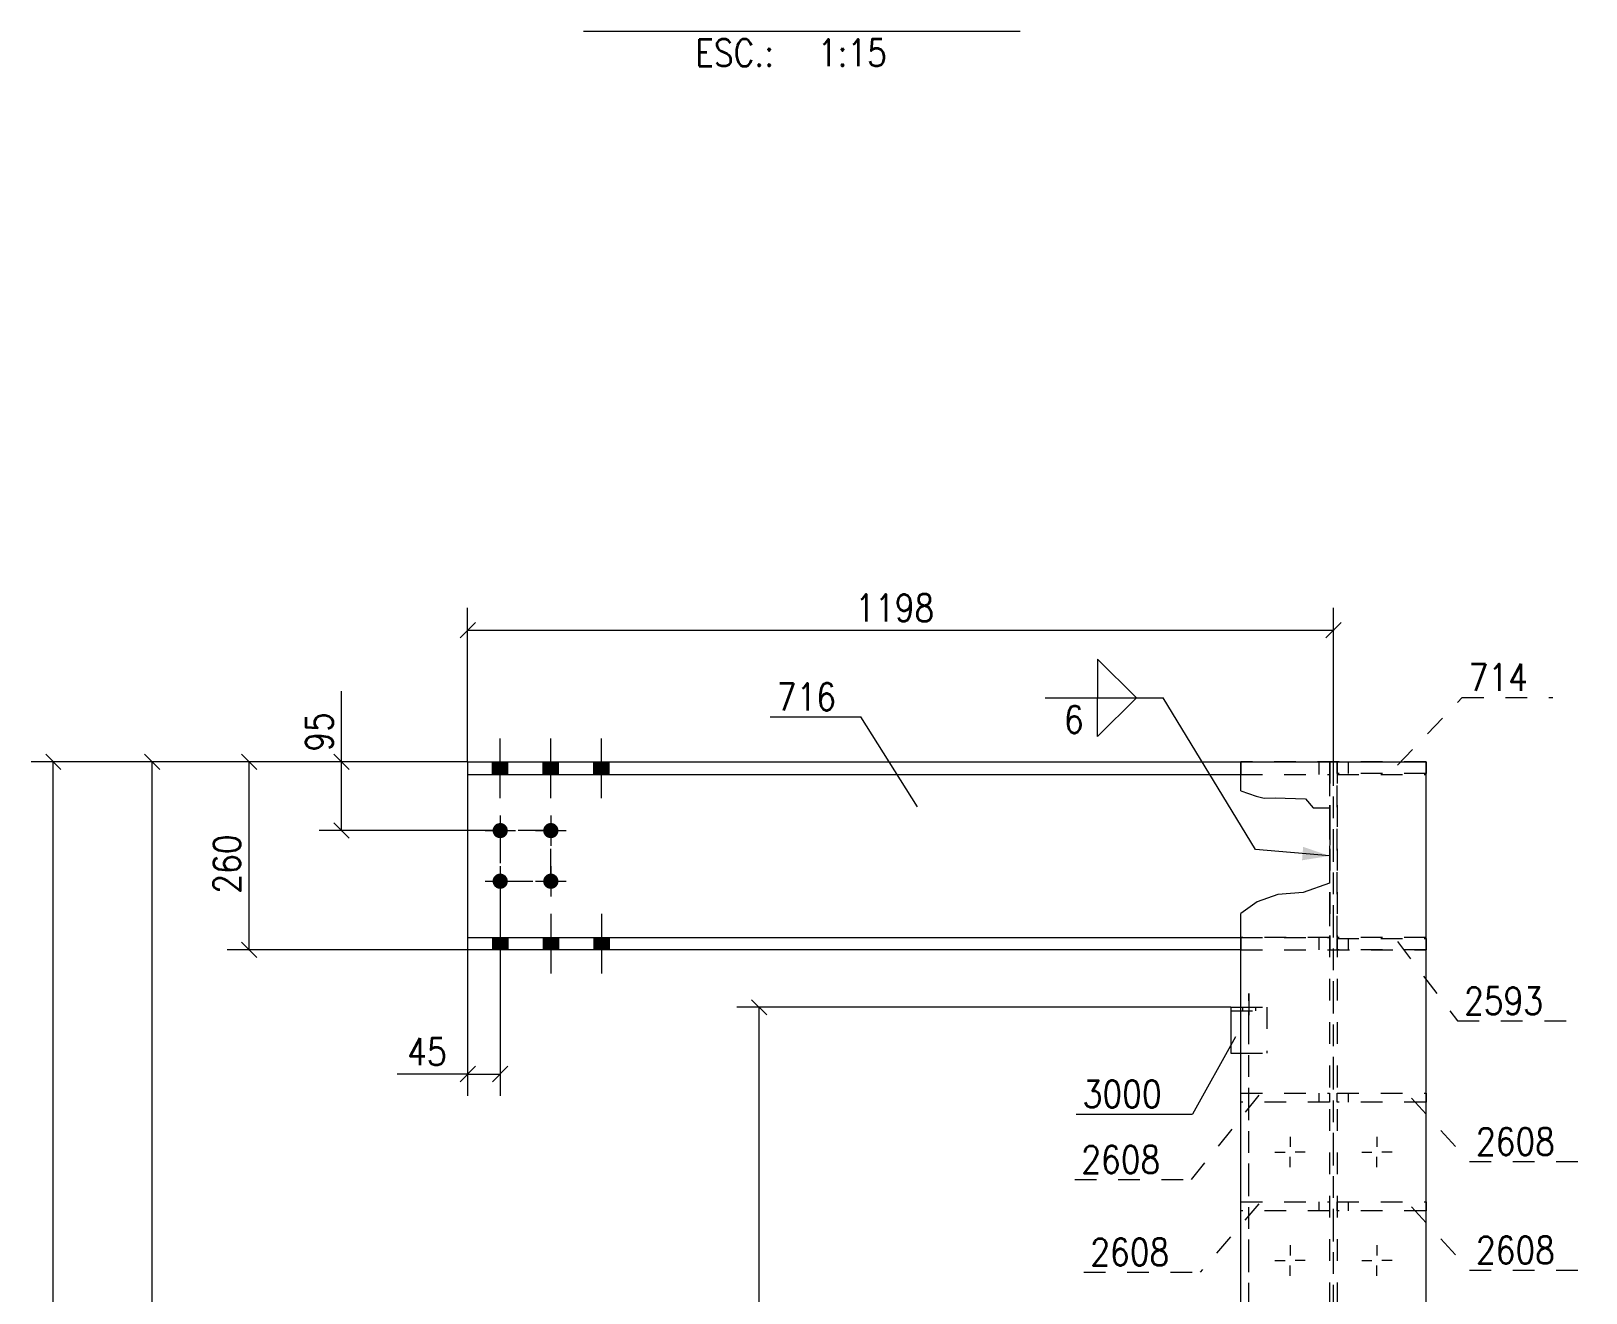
# Model space of a CAD drawing. Header units: millimetres. Extents: x 5 to 846, y 5 to 599.
# Drawn here: x 509.8 to 653.1, y 299.8 to 416.2 of the extents above; entities that cross this region are included whole.
import ezdxf

# ---------------------------------------------------------------- set-up
doc = ezdxf.new("R2010")
doc.units = ezdxf.units.MM
for name, pattern in [('XKITLINE00', [0]), ('XKITLINE02', [4, 2, -2]), ('XKITLINE06', [7, 3, -1, 2, -1])]:
    doc.linetypes.add(name, pattern=pattern)
for name, color, linetype, lineweight in [('Cota', 4, 'Continuous', 0), ('Marca da peça', 2, 'Continuous', 0), ('Objeto gráfico', 3, 'Continuous', 0), ('Outro tipo de objeto', 7, 'Continuous', 0), ('Parafuso', 3, 'Continuous', 0), ('Peça', 2, 'Continuous', 0), ('Solda', 1, 'Continuous', 0)]:
    doc.layers.add(name, color=color, linetype=linetype, lineweight=lineweight)
doc.styles.add('ROMANS', font='ROMANS__.TTF')
doc.styles.add('SIMPLEX', font='SIMPLEX_.TTF')

msp = doc.modelspace()

# ---------------------------------------------------------------- hatches: boundary and pattern name
at = {"layer": 'Parafuso'}
for points in [[(552.31, 347.64), (552.31, 348.79), (553.71, 348.79), (553.71, 347.64)], [(552.31, 347.64), (552.31, 348.79), (553.71, 348.79), (553.71, 347.64)], [(556.98, 347.64), (556.98, 348.79), (558.38, 348.79), (558.38, 347.64)], [(556.98, 347.64), (556.98, 348.79), (558.38, 348.79), (558.38, 347.64)], [(561.65, 347.64), (561.65, 348.79), (563.05, 348.79), (563.05, 347.64)], [(561.65, 347.64), (561.65, 348.79), (563.05, 348.79), (563.05, 347.64)], [(553.05, 343.16), (553.08, 343.15), (553.12, 343.15), (553.15, 343.14), (553.18, 343.14), (553.22, 343.13), (553.25, 343.12), (553.28, 343.1), (553.31, 343.09), (553.34, 343.07), (553.37, 343.06), (553.4, 343.04), (553.43, 343.02), (553.46, 343), (553.48, 342.97), (553.51, 342.95), (553.53, 342.93), (553.55, 342.9), (553.58, 342.87), (553.6, 342.84), (553.61, 342.82), (553.63, 342.79), (553.65, 342.76), (553.66, 342.72), (553.67, 342.69), (553.68, 342.66), (553.69, 342.63), (553.7, 342.59), (553.71, 342.56), (553.71, 342.52), (553.71, 342.49), (553.71, 342.46), (553.71, 342.42), (553.71, 342.39), (553.71, 342.35), (553.7, 342.32), (553.69, 342.29), (553.68, 342.25), (553.67, 342.22), (553.66, 342.19), (553.65, 342.16), (553.63, 342.13), (553.61, 342.1), (553.6, 342.07), (553.58, 342.04), (553.55, 342.01), (553.53, 341.99), (553.51, 341.96), (553.48, 341.94), (553.46, 341.91), (553.43, 341.89), (553.4, 341.87), (553.37, 341.86), (553.34, 341.84), (553.31, 341.82), (553.28, 341.81), (553.25, 341.8), (553.22, 341.79), (553.18, 341.78), (553.15, 341.77), (553.12, 341.76), (553.08, 341.76), (553.05, 341.76), (553.01, 341.76), (552.98, 341.76), (552.94, 341.76), (552.91, 341.76), (552.88, 341.77), (552.84, 341.78), (552.81, 341.79), (552.78, 341.8), (552.75, 341.81), (552.71, 341.82), (552.68, 341.84), (552.65, 341.86), (552.62, 341.87), (552.6, 341.89), (552.57, 341.91), (552.54, 341.94), (552.52, 341.96), (552.49, 341.99), (552.47, 342.01), (552.45, 342.04), (552.43, 342.07), (552.41, 342.1), (552.4, 342.13), (552.38, 342.16), (552.37, 342.19), (552.35, 342.22), (552.34, 342.25), (552.33, 342.29), (552.33, 342.32), (552.32, 342.35), (552.32, 342.39), (552.31, 342.42), (552.31, 342.46), (552.31, 342.49), (552.32, 342.52), (552.32, 342.56), (552.33, 342.59), (552.33, 342.63), (552.34, 342.66), (552.35, 342.69), (552.37, 342.72), (552.38, 342.76), (552.4, 342.79), (552.41, 342.82), (552.43, 342.84), (552.45, 342.87), (552.47, 342.9), (552.49, 342.93), (552.52, 342.95), (552.54, 342.97), (552.57, 343), (552.6, 343.02), (552.62, 343.04), (552.65, 343.06), (552.68, 343.07), (552.71, 343.09), (552.75, 343.1), (552.78, 343.12), (552.81, 343.13), (552.84, 343.14), (552.88, 343.14), (552.91, 343.15), (552.94, 343.15), (552.98, 343.16), (553.01, 343.16)], [(557.71, 343.16), (557.75, 343.15), (557.78, 343.15), (557.82, 343.14), (557.85, 343.14), (557.88, 343.13), (557.92, 343.12), (557.95, 343.1), (557.98, 343.09), (558.01, 343.07), (558.04, 343.06), (558.07, 343.04), (558.1, 343.02), (558.12, 343), (558.15, 342.97), (558.18, 342.95), (558.2, 342.93), (558.22, 342.9), (558.24, 342.87), (558.26, 342.84), (558.28, 342.82), (558.3, 342.79), (558.31, 342.76), (558.33, 342.72), (558.34, 342.69), (558.35, 342.66), (558.36, 342.63), (558.37, 342.59), (558.37, 342.56), (558.38, 342.52), (558.38, 342.49), (558.38, 342.46), (558.38, 342.42), (558.38, 342.39), (558.37, 342.35), (558.37, 342.32), (558.36, 342.29), (558.35, 342.25), (558.34, 342.22), (558.33, 342.19), (558.31, 342.16), (558.3, 342.13), (558.28, 342.1), (558.26, 342.07), (558.24, 342.04), (558.22, 342.01), (558.2, 341.99), (558.18, 341.96), (558.15, 341.94), (558.12, 341.91), (558.1, 341.89), (558.07, 341.87), (558.04, 341.86), (558.01, 341.84), (557.98, 341.82), (557.95, 341.81), (557.92, 341.8), (557.88, 341.79), (557.85, 341.78), (557.82, 341.77), (557.78, 341.76), (557.75, 341.76), (557.71, 341.76), (557.68, 341.76), (557.65, 341.76), (557.61, 341.76), (557.58, 341.76), (557.54, 341.77), (557.51, 341.78), (557.48, 341.79), (557.44, 341.8), (557.41, 341.81), (557.38, 341.82), (557.35, 341.84), (557.32, 341.86), (557.29, 341.87), (557.26, 341.89), (557.24, 341.91), (557.21, 341.94), (557.19, 341.96), (557.16, 341.99), (557.14, 342.01), (557.12, 342.04), (557.1, 342.07), (557.08, 342.1), (557.06, 342.13), (557.05, 342.16), (557.03, 342.19), (557.02, 342.22), (557.01, 342.25), (557, 342.29), (556.99, 342.32), (556.99, 342.35), (556.98, 342.39), (556.98, 342.42), (556.98, 342.46), (556.98, 342.49), (556.98, 342.52), (556.99, 342.56), (556.99, 342.59), (557, 342.63), (557.01, 342.66), (557.02, 342.69), (557.03, 342.72), (557.05, 342.76), (557.06, 342.79), (557.08, 342.82), (557.1, 342.84), (557.12, 342.87), (557.14, 342.9), (557.16, 342.93), (557.19, 342.95), (557.21, 342.97), (557.24, 343), (557.26, 343.02), (557.29, 343.04), (557.32, 343.06), (557.35, 343.07), (557.38, 343.09), (557.41, 343.1), (557.44, 343.12), (557.48, 343.13), (557.51, 343.14), (557.54, 343.14), (557.58, 343.15), (557.61, 343.15), (557.65, 343.16), (557.68, 343.16)], [(553.05, 338.49), (553.08, 338.49), (553.12, 338.48), (553.15, 338.48), (553.18, 338.47), (553.22, 338.46), (553.25, 338.45), (553.28, 338.44), (553.31, 338.42), (553.34, 338.41), (553.37, 338.39), (553.4, 338.37), (553.43, 338.35), (553.46, 338.33), (553.48, 338.31), (553.51, 338.28), (553.53, 338.26), (553.55, 338.23), (553.58, 338.21), (553.6, 338.18), (553.61, 338.15), (553.63, 338.12), (553.65, 338.09), (553.66, 338.06), (553.67, 338.03), (553.68, 337.99), (553.69, 337.96), (553.7, 337.93), (553.71, 337.89), (553.71, 337.86), (553.71, 337.82), (553.71, 337.79), (553.71, 337.76), (553.71, 337.72), (553.71, 337.69), (553.7, 337.65), (553.69, 337.62), (553.68, 337.59), (553.67, 337.55), (553.66, 337.52), (553.65, 337.49), (553.63, 337.46), (553.61, 337.43), (553.6, 337.4), (553.58, 337.37), (553.55, 337.35), (553.53, 337.32), (553.51, 337.29), (553.48, 337.27), (553.46, 337.25), (553.43, 337.23), (553.4, 337.21), (553.37, 337.19), (553.34, 337.17), (553.31, 337.16), (553.28, 337.14), (553.25, 337.13), (553.22, 337.12), (553.18, 337.11), (553.15, 337.1), (553.12, 337.1), (553.08, 337.09), (553.05, 337.09), (553.01, 337.09), (552.98, 337.09), (552.94, 337.09), (552.91, 337.1), (552.88, 337.1), (552.84, 337.11), (552.81, 337.12), (552.78, 337.13), (552.75, 337.14), (552.71, 337.16), (552.68, 337.17), (552.65, 337.19), (552.62, 337.21), (552.6, 337.23), (552.57, 337.25), (552.54, 337.27), (552.52, 337.29), (552.49, 337.32), (552.47, 337.35), (552.45, 337.37), (552.43, 337.4), (552.41, 337.43), (552.4, 337.46), (552.38, 337.49), (552.37, 337.52), (552.35, 337.55), (552.34, 337.59), (552.33, 337.62), (552.33, 337.65), (552.32, 337.69), (552.32, 337.72), (552.31, 337.76), (552.31, 337.79), (552.31, 337.82), (552.32, 337.86), (552.32, 337.89), (552.33, 337.93), (552.33, 337.96), (552.34, 337.99), (552.35, 338.03), (552.37, 338.06), (552.38, 338.09), (552.4, 338.12), (552.41, 338.15), (552.43, 338.18), (552.45, 338.21), (552.47, 338.23), (552.49, 338.26), (552.52, 338.28), (552.54, 338.31), (552.57, 338.33), (552.6, 338.35), (552.62, 338.37), (552.65, 338.39), (552.68, 338.41), (552.71, 338.42), (552.75, 338.44), (552.78, 338.45), (552.81, 338.46), (552.84, 338.47), (552.88, 338.48), (552.91, 338.48), (552.94, 338.49), (552.98, 338.49), (553.01, 338.49)], [(557.71, 338.49), (557.75, 338.49), (557.78, 338.48), (557.82, 338.48), (557.85, 338.47), (557.88, 338.46), (557.92, 338.45), (557.95, 338.44), (557.98, 338.42), (558.01, 338.41), (558.04, 338.39), (558.07, 338.37), (558.1, 338.35), (558.12, 338.33), (558.15, 338.31), (558.18, 338.28), (558.2, 338.26), (558.22, 338.23), (558.24, 338.21), (558.26, 338.18), (558.28, 338.15), (558.3, 338.12), (558.31, 338.09), (558.33, 338.06), (558.34, 338.03), (558.35, 337.99), (558.36, 337.96), (558.37, 337.93), (558.37, 337.89), (558.38, 337.86), (558.38, 337.82), (558.38, 337.79), (558.38, 337.76), (558.38, 337.72), (558.37, 337.69), (558.37, 337.65), (558.36, 337.62), (558.35, 337.59), (558.34, 337.55), (558.33, 337.52), (558.31, 337.49), (558.3, 337.46), (558.28, 337.43), (558.26, 337.4), (558.24, 337.37), (558.22, 337.35), (558.2, 337.32), (558.18, 337.29), (558.15, 337.27), (558.12, 337.25), (558.1, 337.23), (558.07, 337.21), (558.04, 337.19), (558.01, 337.17), (557.98, 337.16), (557.95, 337.14), (557.92, 337.13), (557.88, 337.12), (557.85, 337.11), (557.82, 337.1), (557.78, 337.1), (557.75, 337.09), (557.71, 337.09), (557.68, 337.09), (557.65, 337.09), (557.61, 337.09), (557.58, 337.1), (557.54, 337.1), (557.51, 337.11), (557.48, 337.12), (557.44, 337.13), (557.41, 337.14), (557.38, 337.16), (557.35, 337.17), (557.32, 337.19), (557.29, 337.21), (557.26, 337.23), (557.24, 337.25), (557.21, 337.27), (557.19, 337.29), (557.16, 337.32), (557.14, 337.35), (557.12, 337.37), (557.1, 337.4), (557.08, 337.43), (557.06, 337.46), (557.05, 337.49), (557.03, 337.52), (557.02, 337.55), (557.01, 337.59), (557, 337.62), (556.99, 337.65), (556.99, 337.69), (556.98, 337.72), (556.98, 337.76), (556.98, 337.79), (556.98, 337.82), (556.98, 337.86), (556.99, 337.89), (556.99, 337.93), (557, 337.96), (557.01, 337.99), (557.02, 338.03), (557.03, 338.06), (557.05, 338.09), (557.06, 338.12), (557.08, 338.15), (557.1, 338.18), (557.12, 338.21), (557.14, 338.23), (557.16, 338.26), (557.19, 338.28), (557.21, 338.31), (557.24, 338.33), (557.26, 338.35), (557.29, 338.37), (557.32, 338.39), (557.35, 338.41), (557.38, 338.42), (557.41, 338.44), (557.44, 338.45), (557.48, 338.46), (557.51, 338.47), (557.54, 338.48), (557.58, 338.48), (557.61, 338.49), (557.65, 338.49), (557.68, 338.49)], [(552.31, 331.46), (552.31, 332.61), (553.71, 332.61), (553.71, 331.46)], [(552.31, 331.46), (552.31, 332.61), (553.71, 332.61), (553.71, 331.46)], [(556.98, 331.46), (556.98, 332.61), (558.38, 332.61), (558.38, 331.46)], [(556.98, 331.46), (556.98, 332.61), (558.38, 332.61), (558.38, 331.46)], [(561.65, 331.46), (561.65, 332.61), (563.05, 332.61), (563.05, 331.46)], [(561.65, 331.46), (561.65, 332.61), (563.05, 332.61), (563.05, 331.46)]]:
    msp.add_hatch(color=7, dxfattribs=at).paths.add_polyline_path(points, flags=17)
at = {"layer": 'Solda'}
msp.add_hatch(color=7, dxfattribs=at).paths.add_polyline_path([(629.49, 340.12), (626.95, 339.72), (627.05, 340.96)], flags=17)

# ---------------------------------------------------------------- linework, layer by layer
at = {"layer": 'Cota', "color": 7, "linetype": 'XKITLINE00', "lineweight": 0}
for p, q in [((550.01, 348.79), (550.01, 362.99)), ((629.85, 348.79), (629.85, 362.99)), ((550.72, 361.64), (549.31, 360.23)), ((630.55, 361.64), (629.14, 360.23)), ((550.01, 360.94), (629.85, 360.94)), ((538.38, 348.79), (538.38, 355.31)), ((538.38, 348.79), (538.38, 355.31)), ((550.01, 348.79), (509.75, 348.79)), ((511.1, 349.5), (512.51, 348.08)), ((511.8, 169.36), (511.8, 348.79)), ((550.01, 348.79), (518.88, 348.79)), ((520.22, 349.5), (521.63, 348.08)), ((520.93, 197.26), (520.93, 348.79)), ((550.01, 348.79), (527.82, 348.79)), ((529.17, 349.5), (530.58, 348.08)), ((529.87, 331.46), (529.87, 348.79)), ((550.01, 348.79), (536.33, 348.79)), ((537.67, 349.5), (539.09, 348.08)), ((538.38, 342.46), (538.38, 348.79)), ((537.67, 343.16), (539.09, 341.75)), ((553.01, 342.46), (536.33, 342.46)), ((553.01, 337.79), (553.01, 318.02)), ((550.01, 331.46), (527.82, 331.46)), ((529.17, 332.16), (530.58, 330.75)), ((550.01, 331.46), (550.01, 318.02)), ((620.38, 326.17), (574.83, 326.17)), ((576.18, 326.87), (577.59, 325.46)), ((576.88, 256.16), (576.88, 326.17)), ((550.01, 320.02), (543.5, 320.02)), ((550.01, 320.02), (543.5, 320.02)), ((550.72, 320.73), (549.31, 319.31)), ((550.01, 320.02), (553.01, 320.02)), ((553.72, 320.73), (552.31, 319.31))]:
    msp.add_line(p, q, dxfattribs=at)
at = {"layer": 'Cota', "color": 3}
for p in [(550.01, 360.94), (629.85, 360.94), (511.8, 348.79), (520.93, 348.79), (529.87, 348.79), (538.38, 348.79), (538.38, 342.46), (529.87, 331.46), (576.88, 326.17), (550.01, 320.02), (553.01, 320.02)]:
    msp.add_point(p, dxfattribs=at)
at = {"layer": 'Marca da peça', "color": 7, "linetype": 'XKITLINE02', "lineweight": 0}
for p, q in [((635.74, 348.5), (641.71, 354.74)), ((641.71, 354.74), (650.06, 354.74)), ((635.74, 332.23), (641.29, 324.91)), ((641.29, 324.91), (652.04, 324.91)), ((622.97, 318.06), (616.73, 310.29)), ((637.05, 317.78), (642.38, 311.94)), ((642.38, 311.94), (653.12, 311.94)), ((605.99, 310.29), (616.73, 310.29)), ((622.97, 308.06), (617.56, 301.76)), ((637.05, 307.78), (642.38, 301.94)), ((606.82, 301.76), (617.56, 301.76)), ((642.38, 301.94), (653.12, 301.94))]:
    msp.add_line(p, q, dxfattribs=at)
at = {"layer": 'Marca da peça', "color": 7, "linetype": 'XKITLINE00', "lineweight": 0}
for p, q in [((577.91, 352.94), (586.27, 352.94)), ((591.48, 344.65), (586.27, 352.94)), ((620.82, 323.45), (616.86, 316.33)), ((606.12, 316.33), (616.86, 316.33))]:
    msp.add_line(p, q, dxfattribs=at)
at = {"layer": 'Objeto gráfico', "color": 7, "linetype": 'XKITLINE06', "lineweight": 0}
for p, q in [((629.85, 150.59), (629.85, 348.79)), ((553.01, 342.46), (553.01, 337.79)), ((557.68, 342.46), (553.01, 342.46)), ((557.68, 337.79), (557.68, 342.46)), ((553.01, 337.79), (557.68, 337.79)), ((622.05, 210.76), (622.05, 327.44))]:
    msp.add_line(p, q, dxfattribs=at)
at = {"layer": 'Objeto gráfico', "color": 4, "linetype": 'XKITLINE00', "lineweight": 0}
for p, q in [((621.31, 346.12), (622.72, 345.62)), ((622.72, 345.62), (623.47, 345.45)), ((623.47, 345.45), (624.48, 345.48)), ((624.48, 345.48), (627.28, 345.4)), ((627.28, 345.4), (627.97, 344.55)), ((627.97, 344.55), (629.5, 344.55)), ((629.5, 344.55), (629.49, 337.62)), ((629.49, 337.62), (627.04, 336.75)), ((622.81, 335.9), (621.31, 334.81)), ((624.71, 336.58), (622.81, 335.9)), ((627.04, 336.75), (624.71, 336.58))]:
    msp.add_line(p, q, dxfattribs=at)
at = {"layer": 'Outro tipo de objeto', "color": 1, "linetype": 'XKITLINE00', "lineweight": 0}
msp.add_line((560.69, 416.16), (600.96, 416.16), dxfattribs=at)
at = {"layer": 'Parafuso', "color": 7, "linetype": 'XKITLINE00', "lineweight": 0}
for p, q in [((553.01, 345.46), (553.01, 350.96)), ((553.01, 345.46), (553.01, 350.96)), ((557.68, 345.46), (557.68, 350.96)), ((557.68, 345.46), (557.68, 350.96)), ((562.35, 345.46), (562.35, 350.96)), ((562.35, 345.46), (562.35, 350.96)), ((552.31, 347.64), (552.31, 348.79)), ((552.31, 347.64), (552.31, 348.79)), ((553.71, 347.64), (553.71, 348.79)), ((553.71, 347.64), (553.71, 348.79)), ((556.98, 347.64), (556.98, 348.79)), ((556.98, 347.64), (556.98, 348.79)), ((558.38, 347.64), (558.38, 348.79)), ((558.38, 347.64), (558.38, 348.79)), ((561.65, 347.64), (561.65, 348.79)), ((561.65, 347.64), (561.65, 348.79)), ((563.05, 347.64), (563.05, 348.79)), ((563.05, 347.64), (563.05, 348.79)), ((553.01, 343.86), (553.01, 341.06)), ((557.68, 343.86), (557.68, 341.06)), ((551.61, 342.46), (554.41, 342.46)), ((556.28, 342.46), (559.08, 342.46)), ((553.01, 339.19), (553.01, 336.39)), ((557.68, 339.19), (557.68, 336.39)), ((551.61, 337.79), (554.41, 337.79)), ((556.28, 337.79), (559.08, 337.79)), ((553.01, 334.78), (553.01, 329.28)), ((553.01, 334.78), (553.01, 329.28)), ((557.68, 334.78), (557.68, 329.28)), ((557.68, 334.78), (557.68, 329.28)), ((562.35, 334.78), (562.35, 329.28)), ((562.35, 334.78), (562.35, 329.28)), ((552.31, 332.61), (552.31, 331.46)), ((552.31, 332.61), (552.31, 331.46)), ((553.71, 332.61), (553.71, 331.46)), ((553.71, 332.61), (553.71, 331.46)), ((556.98, 332.61), (556.98, 331.46)), ((556.98, 332.61), (556.98, 331.46)), ((558.38, 332.61), (558.38, 331.46)), ((558.38, 332.61), (558.38, 331.46)), ((561.65, 332.61), (561.65, 331.46)), ((561.65, 332.61), (561.65, 331.46)), ((563.05, 332.61), (563.05, 331.46)), ((563.05, 332.61), (563.05, 331.46)), ((625.85, 314.23), (625.85, 313.3)), ((633.85, 314.23), (633.85, 313.3)), ((624.45, 312.83), (625.38, 312.83)), ((627.25, 312.83), (626.31, 312.83)), ((632.45, 312.83), (633.38, 312.83)), ((635.25, 312.83), (634.31, 312.83)), ((625.85, 311.43), (625.85, 312.37)), ((633.85, 311.43), (633.85, 312.37)), ((625.85, 304.23), (625.85, 303.3)), ((633.85, 304.23), (633.85, 303.3)), ((624.45, 302.83), (625.38, 302.83)), ((627.25, 302.83), (626.31, 302.83)), ((632.45, 302.83), (633.38, 302.83)), ((635.25, 302.83), (634.31, 302.83)), ((625.85, 301.43), (625.85, 302.37)), ((633.85, 301.43), (633.85, 302.37))]:
    msp.add_line(p, q, dxfattribs=at)
at = {"layer": 'Parafuso', "color": 7, "linetype": 'XKITLINE02', "lineweight": 0}
for p, q in [((622.05, 327.44), (622.05, 324.9)), ((621.45, 326.17), (621.45, 325.85)), ((622.65, 326.17), (622.65, 325.85))]:
    msp.add_line(p, q, dxfattribs=at)
at = {"layer": 'Peça', "color": 4, "linetype": 'XKITLINE00', "lineweight": 0}
for p, q in [((550.01, 348.79), (621.31, 348.79)), ((550.01, 348.79), (550.01, 331.46)), ((621.31, 346.12), (621.31, 348.79)), ((621.31, 348.79), (638.38, 348.79)), ((638.38, 192.49), (638.38, 348.79)), ((550.01, 347.64), (621.31, 347.64)), ((621.31, 193.41), (621.31, 334.81)), ((550.01, 332.61), (621.31, 332.61)), ((621.31, 331.46), (550.01, 331.46)), ((620.38, 326.17), (621.31, 326.17)), ((620.38, 326.17), (620.38, 321.93)), ((620.38, 321.93), (621.31, 321.93))]:
    msp.add_line(p, q, dxfattribs=at)
at = {"layer": 'Peça', "color": 7, "linetype": 'XKITLINE02', "lineweight": 0}
for p, q in [((621.31, 348.79), (621.31, 347.64)), ((621.31, 348.79), (629.5, 348.79)), ((638.38, 348.79), (621.31, 348.79)), ((621.31, 348.79), (621.31, 347.64)), ((628.5, 348.79), (628.5, 347.64)), ((629.49, 348.79), (629.49, 169.36)), ((629.5, 348.79), (629.5, 331.46)), ((630.2, 348.79), (638.38, 348.79)), ((630.2, 347.72), (630.2, 348.79)), ((630.2, 348.79), (630.2, 169.36)), ((631.2, 348.79), (631.2, 347.72)), ((638.38, 348.79), (638.38, 347.72)), ((638.38, 347.64), (638.38, 348.79)), ((621.31, 347.64), (629.5, 347.64)), ((621.31, 347.64), (629.49, 347.64)), ((629.49, 347.64), (629.49, 332.61)), ((638.38, 347.72), (630.2, 347.72)), ((630.2, 332.61), (630.2, 347.64)), ((630.2, 347.64), (638.38, 347.64)), ((621.31, 332.61), (621.31, 331.46)), ((621.31, 332.61), (629.5, 332.61)), ((629.49, 332.61), (621.31, 332.61)), ((621.31, 332.61), (621.31, 331.46)), ((621.31, 331.46), (629.5, 331.46)), ((621.31, 331.46), (638.38, 331.46)), ((628.5, 332.61), (628.5, 331.46)), ((638.38, 332.61), (630.2, 332.61)), ((630.2, 332.52), (638.38, 332.52)), ((630.2, 331.46), (630.2, 332.52)), ((638.38, 331.46), (630.2, 331.46)), ((631.2, 332.52), (631.2, 331.46)), ((638.38, 331.46), (638.38, 332.61)), ((638.38, 332.52), (638.38, 331.46)), ((620.38, 325.85), (623.71, 325.85)), ((621.31, 326.17), (623.71, 326.17)), ((623.71, 326.17), (623.71, 321.93)), ((621.31, 321.93), (623.71, 321.93)), ((621.31, 318.25), (629.49, 318.25)), ((621.31, 317.42), (621.31, 318.25)), ((629.49, 317.42), (621.31, 317.42)), ((628.49, 318.25), (628.49, 317.42)), ((629.49, 318.25), (629.49, 317.42)), ((630.2, 318.25), (638.38, 318.25)), ((630.2, 317.42), (630.2, 318.25)), ((638.38, 317.42), (630.2, 317.42)), ((631.2, 318.25), (631.2, 317.42)), ((638.38, 318.25), (638.38, 317.42)), ((621.31, 308.25), (629.49, 308.25)), ((621.31, 307.42), (621.31, 308.25)), ((628.49, 308.25), (628.49, 307.42)), ((629.49, 308.25), (629.49, 307.42)), ((630.2, 308.25), (638.38, 308.25)), ((630.2, 307.42), (630.2, 308.25)), ((631.2, 308.25), (631.2, 307.42)), ((638.38, 308.25), (638.38, 307.42)), ((629.49, 307.42), (621.31, 307.42)), ((638.38, 307.42), (630.2, 307.42))]:
    msp.add_line(p, q, dxfattribs=at)
at = {"layer": 'Solda', "color": 3, "linetype": 'XKITLINE00', "lineweight": 0}
for p, q in [((611.67, 354.69), (608.1, 358.26)), ((608.1, 358.26), (608.1, 354.69)), ((608.1, 354.69), (611.67, 354.69)), ((608.1, 354.69), (611.67, 354.69)), ((611.67, 354.69), (608.1, 351.12)), ((608.1, 351.12), (608.1, 354.69))]:
    msp.add_line(p, q, dxfattribs=at)
at = {"layer": 'Solda', "color": 7, "linetype": 'XKITLINE00', "lineweight": 0}
for p, q in [((603.25, 354.69), (614.14, 354.69)), ((622.66, 340.71), (614.14, 354.69)), ((629.49, 340.12), (622.66, 340.71))]:
    msp.add_line(p, q, dxfattribs=at)

# ---------------------------------------------------------------- texts
at = {"layer": 'Cota', "color": 3, "style": 'SIMPLEX', "width": 0.85}
for s, p in [('1198', (585.75, 361.74)), ('45', (544.43, 320.82))]:
    msp.add_text(s, height=2.5, dxfattribs=at).set_placement(p)
for s, p in [('95', (537.58, 349.73)), ('260', (529.07, 336.64))]:
    msp.add_text(s, height=2.5, rotation=90.0002, dxfattribs=at).set_placement(p)
at = {"layer": 'Marca da peça', "color": 4, "style": 'ROMANS', "width": 0.85}
for s, p in [('714', (642.31, 355.34)), ('716', (578.51, 353.54)), ('2593', (641.89, 325.51)), ('3000', (606.72, 316.93)), ('2608', (642.98, 312.54)), ('2608', (606.59, 310.89)), ('2608', (607.42, 302.36)), ('2608', (642.98, 302.54))]:
    msp.add_text(s, height=2.5, dxfattribs=at).set_placement(p)
at = {"layer": 'Outro tipo de objeto', "color": 3, "style": 'ROMANS', "width": 0.85}
for s, p in [('ESC.:', (570.98, 412.91)), ('1:15', (582.29, 412.91))]:
    msp.add_text(s, height=2.5, dxfattribs=at).set_placement(p)
at = {"layer": 'Solda', "color": 3, "style": 'ROMANS', "width": 0.85}
msp.add_text('6', height=2.5, dxfattribs=at).set_placement((605, 351.44))

doc.saveas('drawing.dxf')
